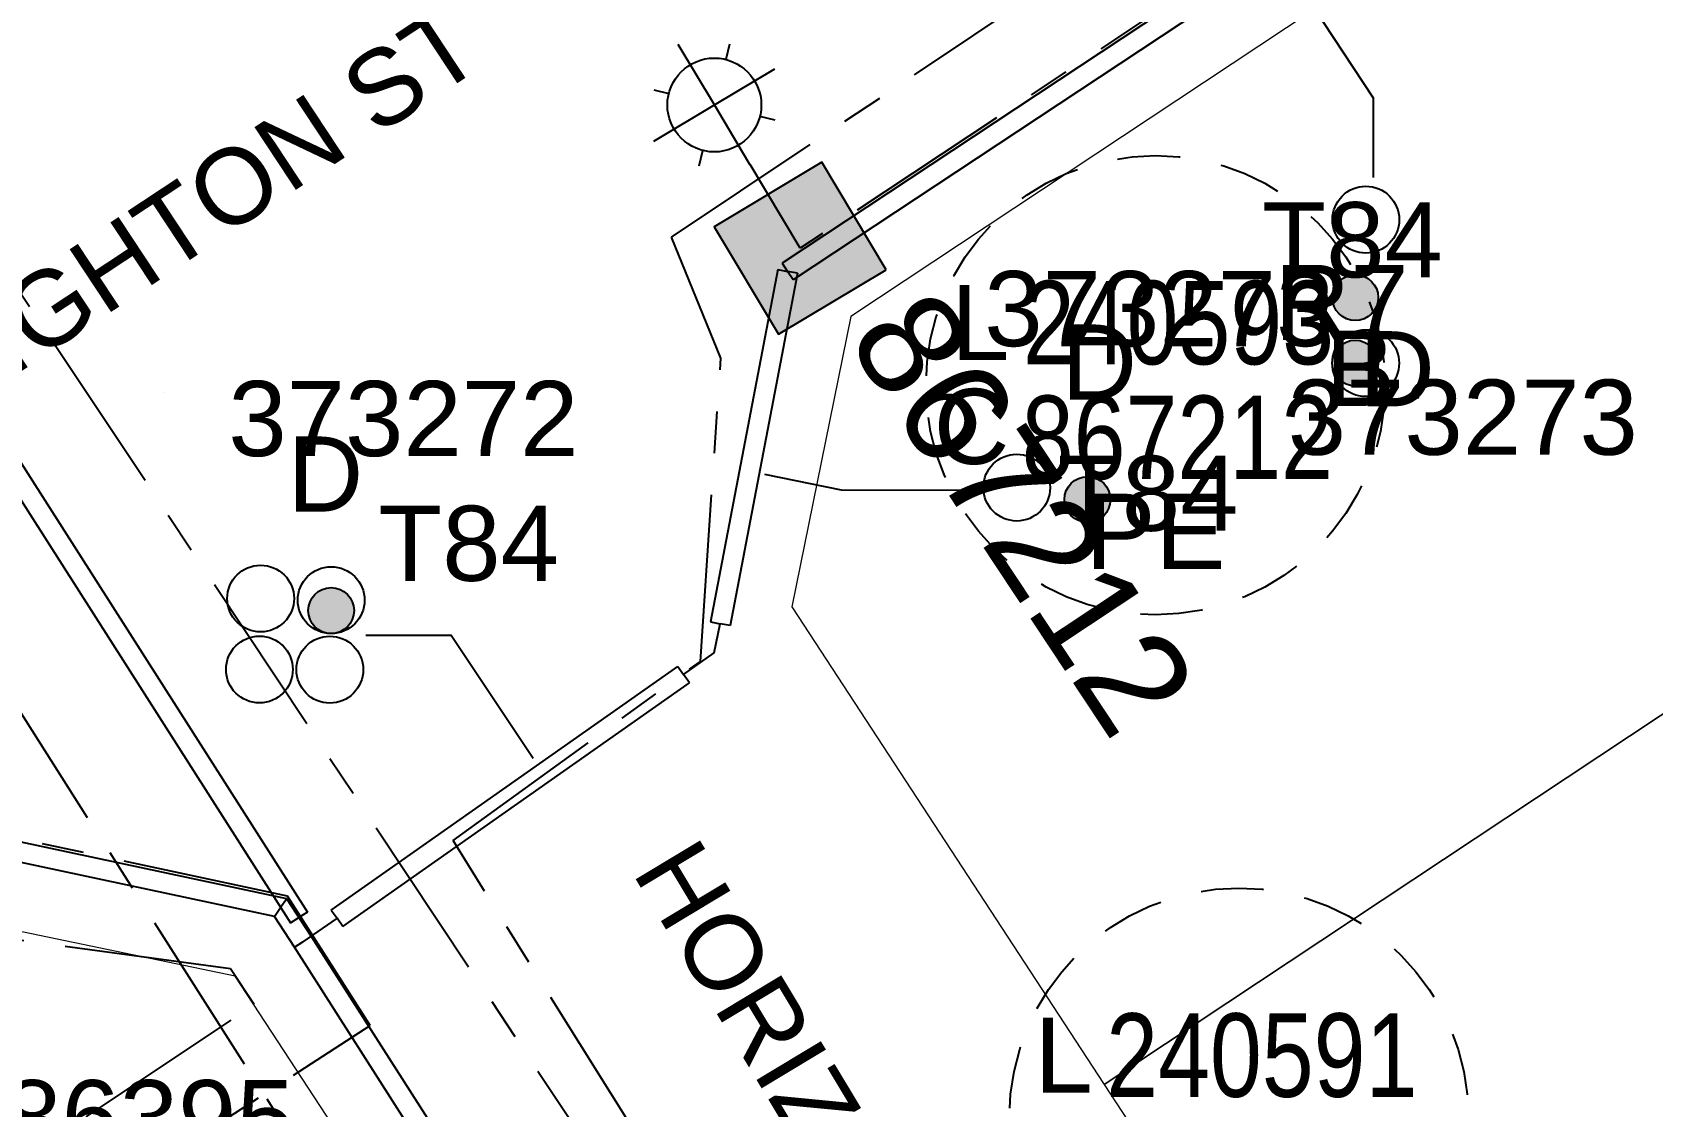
# Model space of a CAD drawing. Header units: metres. Extents: x 302829 to 303440, y 6270651 to 6271380.
# Drawn here: x 303088.52 to 303127.35, y 6270921.62 to 6270947.35 of the extents above; entities that cross this region are included whole.
import ezdxf
from ezdxf.enums import TextEntityAlignment as Align

# ---------------------------------------------------------------- set-up
doc = ezdxf.new("R2010")
doc.units = ezdxf.units.M
for name, pattern in [('Cable Exist UG', [7, 4, -1, 1, -1]), ('Dash', [5, 3, -2]), ('DASHED', [19.05, 12.7, -6.35])]:
    doc.linetypes.add(name, pattern=pattern)
doc.layers.get('0').update_dxf_attribs({"color": 6})
for name, color, linetype, lineweight in [('_User Miscellaneous4', 191, 'Continuous', 13), ('_User_LV_Exist', 5, 'Continuous', 25), ('_User_SL_Exist', 4, 'Continuous', 25), ('Cadastre Land Parcels_SP_EXT', 96, 'Continuous', 15), ('Cadastre Other Property_SP_EXT', 96, 'DASHED', 15), ('Cadastre Roads_SP_EXT', 54, 'Continuous', 15), ('Mains_HV_EXT', 13, 'Continuous', 25), ('Mains_LV_SL_EXT', 135, 'Continuous', 25)]:
    doc.layers.add(name, color=color, linetype=linetype, lineweight=lineweight)
for name, color, linetype in [('Duct_SP_EXT', 40, 'Continuous'), ('Equip_SP_SL_EXT', 7, 'Continuous'), ('Mains_HV_New_U72', 2, 'Cable x'), ('Notes_SL_MISC', 4, 'Continuous'), ('SupportsUG_SP_LV_SL_EXT', 7, 'Continuous'), ('Trench_SP_EXT', 7, 'Continuous'), ('UG_Details_SP_MISC', 7, 'Continuous')]:
    doc.layers.add(name, color=color, linetype=linetype)
doc.styles.add('COLUMN_LABEL', font='arial.ttf', dxfattribs={"height": 2})
doc.styles.add('POLE_LABEL', font='arial.ttf', dxfattribs={"height": 2})
doc.styles.add('SL_LABEL', font='arial.ttf', dxfattribs={"height": 2})
doc.styles.get("Standard").update_dxf_attribs({"font": 'arial.ttf'})
doc.linetypes.add('Cable New UG', pattern='A,6,-0.05,["X",Standard,S=1.8,R=0,X=0,Y=-0.94],-1.8', length=7.85)
doc.linetypes.add('Cable x', pattern='A,5,-0.05,["X",Standard,S=1.5,R=0,X=0,Y=-0.75],-1.45', length=6.5)

# ---------------------------------------------------------------- blocks, each defined once
blk = doc.blocks.new('COLUMN_EXT')
blk.add_hatch(color=256).paths.add_polyline_path([(1.5, -1.5), (1.5, 1.5), (-1.5, 1.5), (-1.5, -1.5)])
blk.add_lwpolyline([(1.5, 1.5), (-1.5, 1.5), (-1.5, -1.5), (1.5, -1.5)], close=True)
at = {"flags": 1}
blk.add_attdef('Z', (-1.813, 2.351), '', height=0.2, rotation=180, dxfattribs=at)
at = {"flags": 9}
for tag, p in [('NOTES', (-1.813, 2)), ('STREETNAME', (-1.813, 1.6)), ('SUBURB', (-1.813, 1.8)), ('LOCATION', (-1.813, 1.4)), ('LEGEND', (-1.813, 1.2)), ('USAGE', (-1.813, 1)), ('STATE', (-1.813, 0.8)), ('COLUMN_TYPE', (-1.813, 0.4)), ('OWNED_BY', (-1.813, 0.6))]:
    blk.add_attdef(tag, text='', height=0.2, rotation=180, dxfattribs=at).set_placement(p, align=Align.MIDDLE_LEFT)
for tag, style, p in [('STRUCTURE_PLANT_NUMBER', 'POLE_LABEL', (-1.813, -0.031)), ('STREET_CODE', 'COLUMN_LABEL', (-1.813, 0.2))]:
    blk.add_attdef(tag, text='', height=0.2, rotation=180, dxfattribs=dict(at, style=style)).set_placement(p, align=Align.MIDDLE_LEFT)
at = {"style": 'COLUMN_LABEL', "width": 0.9, "flags": 8}
blk.add_attdef('ASSET_NUM', text='', height=2, rotation=270, dxfattribs=at).set_placement((2, -4), align=Align.MIDDLE_LEFT)
blk = doc.blocks.new('DUCT_EXT')
blk.add_circle((0, 0.8), 0.8)
at = {"flags": 1}
blk.add_attdef('Z', (0, 0), '', height=0.2, dxfattribs=at)
at = {"flags": 9}
for tag, p in [('DUCT_CODE', (0, 0)), ('XSECT_TYPE', (0, -0.2)), ('FB_REFERENCE', (0, -0.4)), ('STATE', (0, -0.6)), ('NOTES', (0, -0.8))]:
    blk.add_attdef(tag, text='', height=0.2, dxfattribs=at).set_placement(p, align=Align.MIDDLE_LEFT)
blk = doc.blocks.new('*U254')
at = {"width": 0.9}
blk.add_attdef('LNUMBER', text='', height=1, rotation=120.923, dxfattribs=at).set_placement((-2.739, 6.519), align=Align.MIDDLE_LEFT)
at = {"flags": 9}
for tag, p in [('LRATECODE', (-7.4, 0)), ('LOUTREACHVOCAB', (-7.2, 0)), ('LOUTREACH', (-7, 0)), ('LANTNUMBER', (-6.6, 0)), ('LNEW', (-6.4, 0)), ('LMASTVOCAB', (-6.2, 0)), ('LMAST', (-6, 0)), ('LLAMPVOCAB', (-5.8, 0)), ('LLAMP', (-5.6, 0)), ('LEXIST', (-5.4, 0)), ('LCHARGE3PERCENT', (-5.2, 0)), ('LCHARGE3', (-5, 0)), ('LCHARGE2PERCENT', (-4.8, 0)), ('LCHARGE2', (-4.6, 0)), ('LCHARGE1PERCENT', (-4.4, 0)), ('LCHARGE1', (-4.2, 0)), ('LCATEGORY', (-4, 0)), ('LBRACKETVOCAB', (-3.8, 0)), ('LBRACKET', (-3.6, 0)), ('LKINGHEIGHT', (-3.4, 0)), ('CREPLACE', (-3.2, 0)), ('CREMOVE', (-3, 0)), ('CNUMBER', (-2.8, 0)), ('CNEW', (-2.6, 0)), ('CEXIST', (-2.4, 0)), ('USAGE', (-2.2, 0)), ('STATE', (-2, 0)), ('OWNED_BY', (-1.8, 0)), ('ORIENTATION', (-1.6, 0)), ('OPERATING_VOLTAGE', (-1.4, 0)), ('NO_PHASES', (-1.2, 0)), ('LANTERN_TYPE', (-1, 0)), ('LANTERN_PURPOSE', (-0.8, 0)), ('CONTROL_TYPE', (-0.6, 0)), ('CONSTRUCTED_VOLTAGE', (-0.4, 0))]:
    blk.add_attdef(tag, text='', height=0.001, rotation=270, dxfattribs=at).set_placement(p, align=Align.MIDDLE_LEFT)
at = {"style": 'SL_LABEL', "flags": 9}
blk.add_attdef('STREET_CODE', text='', height=0.001, rotation=270, dxfattribs=at).set_placement((0.001, 0), align=Align.MIDDLE_LEFT)
at = {"flags": 1}
blk.add_attdef('Z', (0, 0), '', height=0.001, rotation=270, dxfattribs=at)
at = {"flags": 9}
for tag, p in [('LREMOVE', (0, -7.6)), ('LREPLACE', (0, -7.8)), ('LTYPE', (0, -8)), ('LTYPEVOCAB', (0, -8.2)), ('LEGEND', (0, -8.4)), ('SUBURB', (0, -8.6)), ('STREETNAME', (0, -8.8)), ('LOCATION', (0, -9)), ('NOTES', (0, -9.2)), ('MAINTAINED_BY', (0, -9.863))]:
    blk.add_attdef(tag, text='', height=0.001, dxfattribs=at).set_placement(p, align=Align.MIDDLE_LEFT)
blk.add_attdef('OPERATED_BY', (0, -9.607), '', height=0.001, dxfattribs=at)
blk.add_wipeout([(-2.923, 4.879), (-1.691, 4.886), (-0.608, 4.299), (-0.601, 3.067), (-1.188, 1.984), (-2.42, 1.976), (-3.503, 2.564), (-3.51, 3.796)])
for p, q in [((-2.056, 3.431), (-2.923, 4.879)), ((-1.691, 4.886), (-1.782, 4.523)), ((-2.056, 3.431), (-0.608, 4.299)), ((-3.51, 3.796), (-3.147, 3.705)), ((-3.503, 2.564), (-2.056, 3.431)), ((0, 0), (-2.056, 3.431)), ((-0.601, 3.067), (-0.964, 3.158)), ((-2.42, 1.976), (-2.329, 2.34))]:
    blk.add_line(p, q)
blk.add_circle((-2.056, 3.431), 1.125)
blk = doc.blocks.new('CABLE_LARGE_EXT')
h = blk.add_hatch(color=256)
edge = h.paths.add_edge_path()
edge.add_arc((0, 0.55), 0.55, 0, 360)
blk.add_circle((0, 0.55), 0.55)
at = {"flags": 1}
blk.add_attdef('Z', (0, 0), '', height=0.2, dxfattribs=at)
at = {"flags": 9}
for tag, p in [('COND_CODE', (0, 0)), ('STATE', (0, -0.4)), ('FB_REFERENCE', (0, -0.2)), ('XSECT_SIZE', (0, -0.6)), ('NOTES', (0, -0.8))]:
    blk.add_attdef(tag, text='', height=0.2, dxfattribs=at).set_placement(p, align=Align.MIDDLE_LEFT)
blk = doc.blocks.new('*U261')
at = {"linetype": 'Dash', "ltscale": 0.5}
blk.add_circle((0, 0), 5.5, dxfattribs=at)
at = {"char_height": 1.8}
for s, insert, attachment_point in [('L', (-3.5, 1.5), 6), ('C', (-3.5, -1), 6), ('PE', (0, -2.6), 2), ('PE', (0, -2.6), 2)]:
    blk.add_mtext(s, dxfattribs=dict(at, insert=insert, attachment_point=attachment_point))
at = {"width": 0.9}
for tag, p in [('SNUMBER', (-3.25, 1.5)), ('CNUMBER', (-3.25, -1))]:
    blk.add_attdef(tag, text='', height=1.8, dxfattribs=at).set_placement(p, align=Align.MIDDLE_LEFT)
at = {"flags": 1}
blk.add_attdef('Z', (0, 0), '', height=0.2, dxfattribs=at)

msp = doc.modelspace()

# ---------------------------------------------------------------- linework, layer by layer
at = {"layer": '_User Miscellaneous4'}
for p, q in [((303082.379, 6270946.231), (303095.113, 6270926.28)), ((303082.24, 6270945.557), (303094.708, 6270926.022)), ((303106.383, 6270941.672), (303104.772, 6270933.231)), ((303106.383, 6270941.672), (303106.619, 6270941.627)), ((303106.487, 6270941.828), (303106.619, 6270941.627)), ((303106.751, 6270941.427), (303106.619, 6270941.627)), ((303106.855, 6270941.583), (303106.619, 6270941.627)), ((303106.855, 6270941.583), (303105.244, 6270933.141)), ((303104.772, 6270933.231), (303105.008, 6270933.186)), ((303105.244, 6270933.141), (303105.008, 6270933.186)), ((303095.685, 6270926.329), (303103.99, 6270932.164)), ((303103.99, 6270932.164), (303104.128, 6270931.967)), ((303104.266, 6270931.771), (303104.128, 6270931.967)), ((303095.96, 6270925.936), (303104.266, 6270931.771)), ((303094.616, 6270926.6), (303086.361, 6270928.357)), ((303094.323, 6270926.172), (303086.458, 6270927.845)), ((303094.616, 6270926.6), (303094.47, 6270926.386)), ((303095.204, 6270925.701), (303094.616, 6270926.6)), ((303094.323, 6270926.172), (303094.47, 6270926.386)), ((303094.803, 6270925.439), (303094.323, 6270926.172)), ((303094.708, 6270926.022), (303094.91, 6270926.151)), ((303095.113, 6270926.28), (303094.91, 6270926.151)), ((303095.685, 6270926.329), (303095.823, 6270926.132)), ((303095.96, 6270925.936), (303095.823, 6270926.132)), ((303095.204, 6270925.701), (303095.003, 6270925.57)), ((303095.206, 6270925.699), (303095.003, 6270925.57)), ((303098.816, 6270920.054), (303095.206, 6270925.699)), ((303094.801, 6270925.441), (303095.003, 6270925.57)), ((303098.411, 6270919.796), (303094.801, 6270925.441)), ((303094.803, 6270925.439), (303095.003, 6270925.57))]:
    msp.add_line(p, q, dxfattribs=at)
at = {"layer": '_User_LV_Exist', "linetype": 'Cable Exist UG'}
for points in [[(303080.315, 6270909.809), (303078.586, 6270908.709), (303077.148, 6270910.971), (303096.617, 6270923.564), (303096.617, 6270923.564), (303094.635, 6270926.66), (303086.369, 6270928.431), (303069.239, 6270917.188), (303066.963, 6270918.083), (303066.963, 6270918.083), (303056.798, 6270911.347), (303056.597, 6270908.8)], [(303082.525, 6270906.474), (303078.457, 6270903.742), (303073.966, 6270910.89), (303089.956, 6270921.473), (303093.841, 6270924.066), (303093.272, 6270924.92), (303093.272, 6270924.92), (303086.407, 6270925.845), (303058.295, 6270907.091), (303048.197, 6270900.701), (303048.197, 6270900.701), (303036.304, 6270897.803), (303034.029, 6270887.275), (303034.973, 6270885.881), (303026.769, 6270880.425), (303026.769, 6270880.425), (303025.761, 6270879.867), (303018.9, 6270882.734), (303016.658, 6270884.768), (303016.658, 6270884.768), (303007.234, 6270878.54), (303007.279, 6270876.116)]]:
    msp.add_lwpolyline(points, dxfattribs=at)
at = {"layer": 'Cadastre Land Parcels_SP_EXT', "linetype": 'Continuous'}
for points in [[(303137.153, 6270937.359), (303126.918, 6270952.993), (303125.088, 6270951.78), (303108.139, 6270940.55), (303106.719, 6270933.588), (303114.204, 6270922.151), (303137.153, 6270937.359)], [(303146.14, 6270923.631), (303137.153, 6270937.359), (303114.204, 6270922.151), (303123.19, 6270908.421), (303146.14, 6270923.631)], [(303100.224, 6270914.288), (303093.379, 6270924.746), (303086.459, 6270926.183), (303068.531, 6270914.303), (303078.124, 6270899.646), (303100.224, 6270914.288)]]:
    msp.add_lwpolyline(points, close=True, dxfattribs=at)
at = {"layer": 'Duct_SP_EXT'}
for p, q in [((303106.383, 6270941.672), (303104.772, 6270933.231)), ((303106.383, 6270941.672), (303106.619, 6270941.627)), ((303106.487, 6270941.828), (303106.619, 6270941.627)), ((303106.751, 6270941.427), (303106.619, 6270941.627)), ((303106.855, 6270941.583), (303106.619, 6270941.627)), ((303106.855, 6270941.583), (303105.244, 6270933.141)), ((303104.772, 6270933.231), (303105.008, 6270933.186)), ((303105.244, 6270933.141), (303105.008, 6270933.186)), ((303095.685, 6270926.329), (303103.99, 6270932.164)), ((303103.99, 6270932.164), (303104.128, 6270931.967)), ((303104.266, 6270931.771), (303104.128, 6270931.967)), ((303095.96, 6270925.936), (303104.266, 6270931.771)), ((303094.616, 6270926.6), (303086.361, 6270928.357)), ((303094.323, 6270926.172), (303086.458, 6270927.845)), ((303094.616, 6270926.6), (303094.47, 6270926.386)), ((303095.204, 6270925.701), (303094.616, 6270926.6)), ((303094.323, 6270926.172), (303094.47, 6270926.386)), ((303094.803, 6270925.439), (303094.323, 6270926.172)), ((303095.685, 6270926.329), (303095.823, 6270926.132)), ((303095.96, 6270925.936), (303095.823, 6270926.132)), ((303095.204, 6270925.701), (303095.003, 6270925.57)), ((303095.206, 6270925.699), (303095.003, 6270925.57)), ((303098.816, 6270920.054), (303095.206, 6270925.699)), ((303094.801, 6270925.441), (303095.003, 6270925.57)), ((303098.411, 6270919.796), (303094.801, 6270925.441)), ((303094.803, 6270925.439), (303095.003, 6270925.57))]:
    msp.add_line(p, q, dxfattribs=at)
for points in [[(303120.662, 6270943.874), (303120.662, 6270945.776), (303118.492, 6270949.07)], [(303111.011, 6270936.377), (303107.915, 6270936.39), (303106.073, 6270936.761)], [(303096.512, 6270932.917), (303098.555, 6270932.913), (303100.522, 6270929.969)]]:
    msp.add_lwpolyline(points, dxfattribs=at)
at = {"layer": 'Mains_HV_EXT', "linetype": 'Cable Exist UG'}
msp.add_lwpolyline([(302995.033, 6270904.525), (303006.243, 6270911.685), (303017.883, 6270894.66), (303083.922, 6270937.822), (303097.462, 6270916.593), (303083.631, 6270907.537)], dxfattribs=at)
at = {"layer": 'Mains_HV_New_U72', "color": 2, "linetype": 'Cable New UG', "lineweight": 0}
msp.add_arc((303090.858, 6270938.172), 1, 32.97733651993899, 32.97733687667007, dxfattribs=at)
at = {"layer": 'Trench_SP_EXT', "linetype": 'Cable Exist UG'}
for points in [[(303104.128, 6270931.967), (303104.859, 6270932.49), (303105.008, 6270933.186)], [(303095.823, 6270926.132), (303095.003, 6270925.57)]]:
    msp.add_lwpolyline(points, dxfattribs=at)
at = {"layer": 'UG_Details_SP_MISC'}
for p, q in [((303082.379, 6270946.231), (303095.113, 6270926.28)), ((303082.24, 6270945.557), (303094.708, 6270926.022)), ((303094.708, 6270926.022), (303094.91, 6270926.151)), ((303095.113, 6270926.28), (303094.91, 6270926.151))]:
    msp.add_line(p, q, dxfattribs=at)

# ---------------------------------------------------------------- block references
at = {"layer": 'Duct_SP_EXT'}
for name, p, rotation in [('DUCT_EXT', (303119.677, 6270942.867), 269.9756500414379), ('CABLE_LARGE_EXT', (303119.674, 6270941), 269.9756500414379), ('DUCT_EXT', (303119.672, 6270939.432), 269.7255970349405), ('CABLE_LARGE_EXT', (303119.672, 6270939.432), 269.7255970349405)]:
    msp.add_blockref(name, p, dxfattribs=dict(at, rotation=rotation))
for name, p in [('DUCT_EXT', (303112.111, 6270935.648)), ('CABLE_LARGE_EXT', (303113.806, 6270935.613)), ('DUCT_EXT', (303093.992, 6270932.99)), ('DUCT_EXT', (303095.682, 6270932.951)), ('CABLE_LARGE_EXT', (303095.682, 6270932.951)), ('DUCT_EXT', (303093.963, 6270931.291)), ('DUCT_EXT', (303095.651, 6270931.287))]:
    msp.add_blockref(name, p, dxfattribs=at)
at = {"layer": 'Notes_SL_MISC', "ltscale": 10}
ref = msp.add_blockref('*U261', (303115.436, 6270938.901), dxfattribs=at)
ref.add_attrib('SNUMBER', '240593', dxfattribs={"layer": '0', "ltscale": 10, "height": 2, "width": 0.8}).set_placement((303115.986, 6270939.401), align=Align.CENTER)
ref.add_attrib('CNUMBER', '867212', dxfattribs={"ltscale": 10, "height": 2, "width": 0.8}).set_placement((303115.96, 6270938.651), align=Align.TOP_CENTER)
ref = msp.add_blockref('*U261', (303117.434, 6270921.353), dxfattribs=at)
ref.add_attrib('SNUMBER', '240591', dxfattribs={"layer": '0', "ltscale": 10, "height": 2, "width": 0.8}).set_placement((303117.984, 6270921.853), align=Align.CENTER)
ref.add_attrib('CNUMBER', '867210', dxfattribs={"ltscale": 10, "height": 2, "width": 0.8}).set_placement((303117.959, 6270921.103), align=Align.TOP_CENTER)
at = {"layer": 'SupportsUG_SP_LV_SL_EXT'}
ref = msp.add_blockref('COLUMN_EXT', (303106.921, 6270942.183), dxfattribs=dict(at, rotation=300.923004523554))
ref.add_attrib('ASSET_NUM', '867212', dxfattribs={"layer": '0', "height": 2.5, "rotation": 303.5303, "style": 'COLUMN_LABEL'}).set_placement((303110.084, 6270941.389), align=Align.TOP_LEFT)

# ---------------------------------------------------------------- texts
at = {"layer": '_User_LV_Exist'}
msp.add_text('BRIGHTON ST', height=1.8, rotation=33.4504, dxfattribs=at).set_placement((303085.107, 6270937.153))
at = {"layer": 'Cadastre Other Property_SP_EXT'}
msp.add_text('086395', height=1.8, dxfattribs=at).set_placement((303086.422, 6270920.454))
at = {"layer": 'Cadastre Roads_SP_EXT'}
msp.add_text('HORIZON ST', height=1.8, rotation=301.0549, dxfattribs=at).set_placement((303102.874, 6270927.243))
at = {"layer": 'Duct_SP_EXT'}
for s, p in [('T84', (303117.99, 6270941.485)), ('373273', (303111.333, 6270939.836)), ('R7', (303118.285, 6270939.984)), ('D', (303113.18, 6270938.557)), ('B', (303119.505, 6270938.405)), ('D', (303120.316, 6270938.396)), ('373272', (303093.219, 6270937.203)), ('373273', (303118.605, 6270937.235)), ('D', (303094.636, 6270935.874)), ('T84', (303113.093, 6270935.413)), ('T84', (303096.808, 6270934.214))]:
    msp.add_text(s, height=1.8, dxfattribs=at).set_placement(p)

# ---------------------------------------------------------------- next in the draw order: block references
at = {"layer": 'Equip_SP_SL_EXT'}
msp.add_blockref('*U254', (303106.921, 6270942.183), dxfattribs=at)

# ---------------------------------------------------------------- next in the draw order: linework, layer by layer
at = {"layer": '_User Miscellaneous4'}
for p, q in [((303125.866, 6270954.637), (303106.487, 6270941.828)), ((303126.13, 6270954.237), (303106.751, 6270941.427))]:
    msp.add_line(p, q, dxfattribs=at)
at = {"layer": 'Duct_SP_EXT'}
for p, q in [((303125.866, 6270954.637), (303106.487, 6270941.828)), ((303126.13, 6270954.237), (303106.751, 6270941.427))]:
    msp.add_line(p, q, dxfattribs=at)
at = {"layer": 'Mains_HV_EXT', "linetype": 'Cable Exist UG'}
msp.add_lwpolyline([(302981.822, 6270924.562), (302995.146, 6270933.187), (302997.173, 6270934.515), (303018.973, 6270902.141), (303085.129, 6270945.781), (303103.953, 6270917.484)], dxfattribs=at)
at = {"layer": 'Mains_LV_SL_EXT', "linetype": 'Cable Exist UG'}
msp.add_lwpolyline([(303138.311, 6270962.957), (303125.911, 6270954.742), (303125.911, 6270954.742), (303123.29, 6270953.043), (303106.921, 6270942.183)], dxfattribs=at)

# ---------------------------------------------------------------- next in the draw order: block references
at = {"layer": '_User_SL_Exist', "rotation": 300.923004523554}
msp.add_blockref('COLUMN_EXT', (303106.921, 6270942.183), dxfattribs=at)

# ---------------------------------------------------------------- next in the draw order: block references
at = {"layer": '_User_SL_Exist'}
msp.add_blockref('*U254', (303106.921, 6270942.183), dxfattribs=at)

# ---------------------------------------------------------------- next in the draw order: linework, layer by layer
at = {"layer": '_User_LV_Exist', "linetype": 'Cable Exist UG'}
msp.add_lwpolyline([(303089.153, 6270896.471), (303086.856, 6270895.004), (303088.429, 6270892.541), (303107.444, 6270905.41, -0.739074), (303108.699, 6270906.259), (303111.289, 6270908.013), (303103.068, 6270920.841), (303103.068, 6270920.841), (303098.602, 6270927.991), (303104.53, 6270932.283), (303104.53, 6270932.283), (303105.021, 6270939.547), (303103.839, 6270942.446), (303122.196, 6270954.722), (303136.03, 6270963.888), (303138.311, 6270962.957)], format="xyb", dxfattribs=at)

doc.saveas('drawing.dxf')
